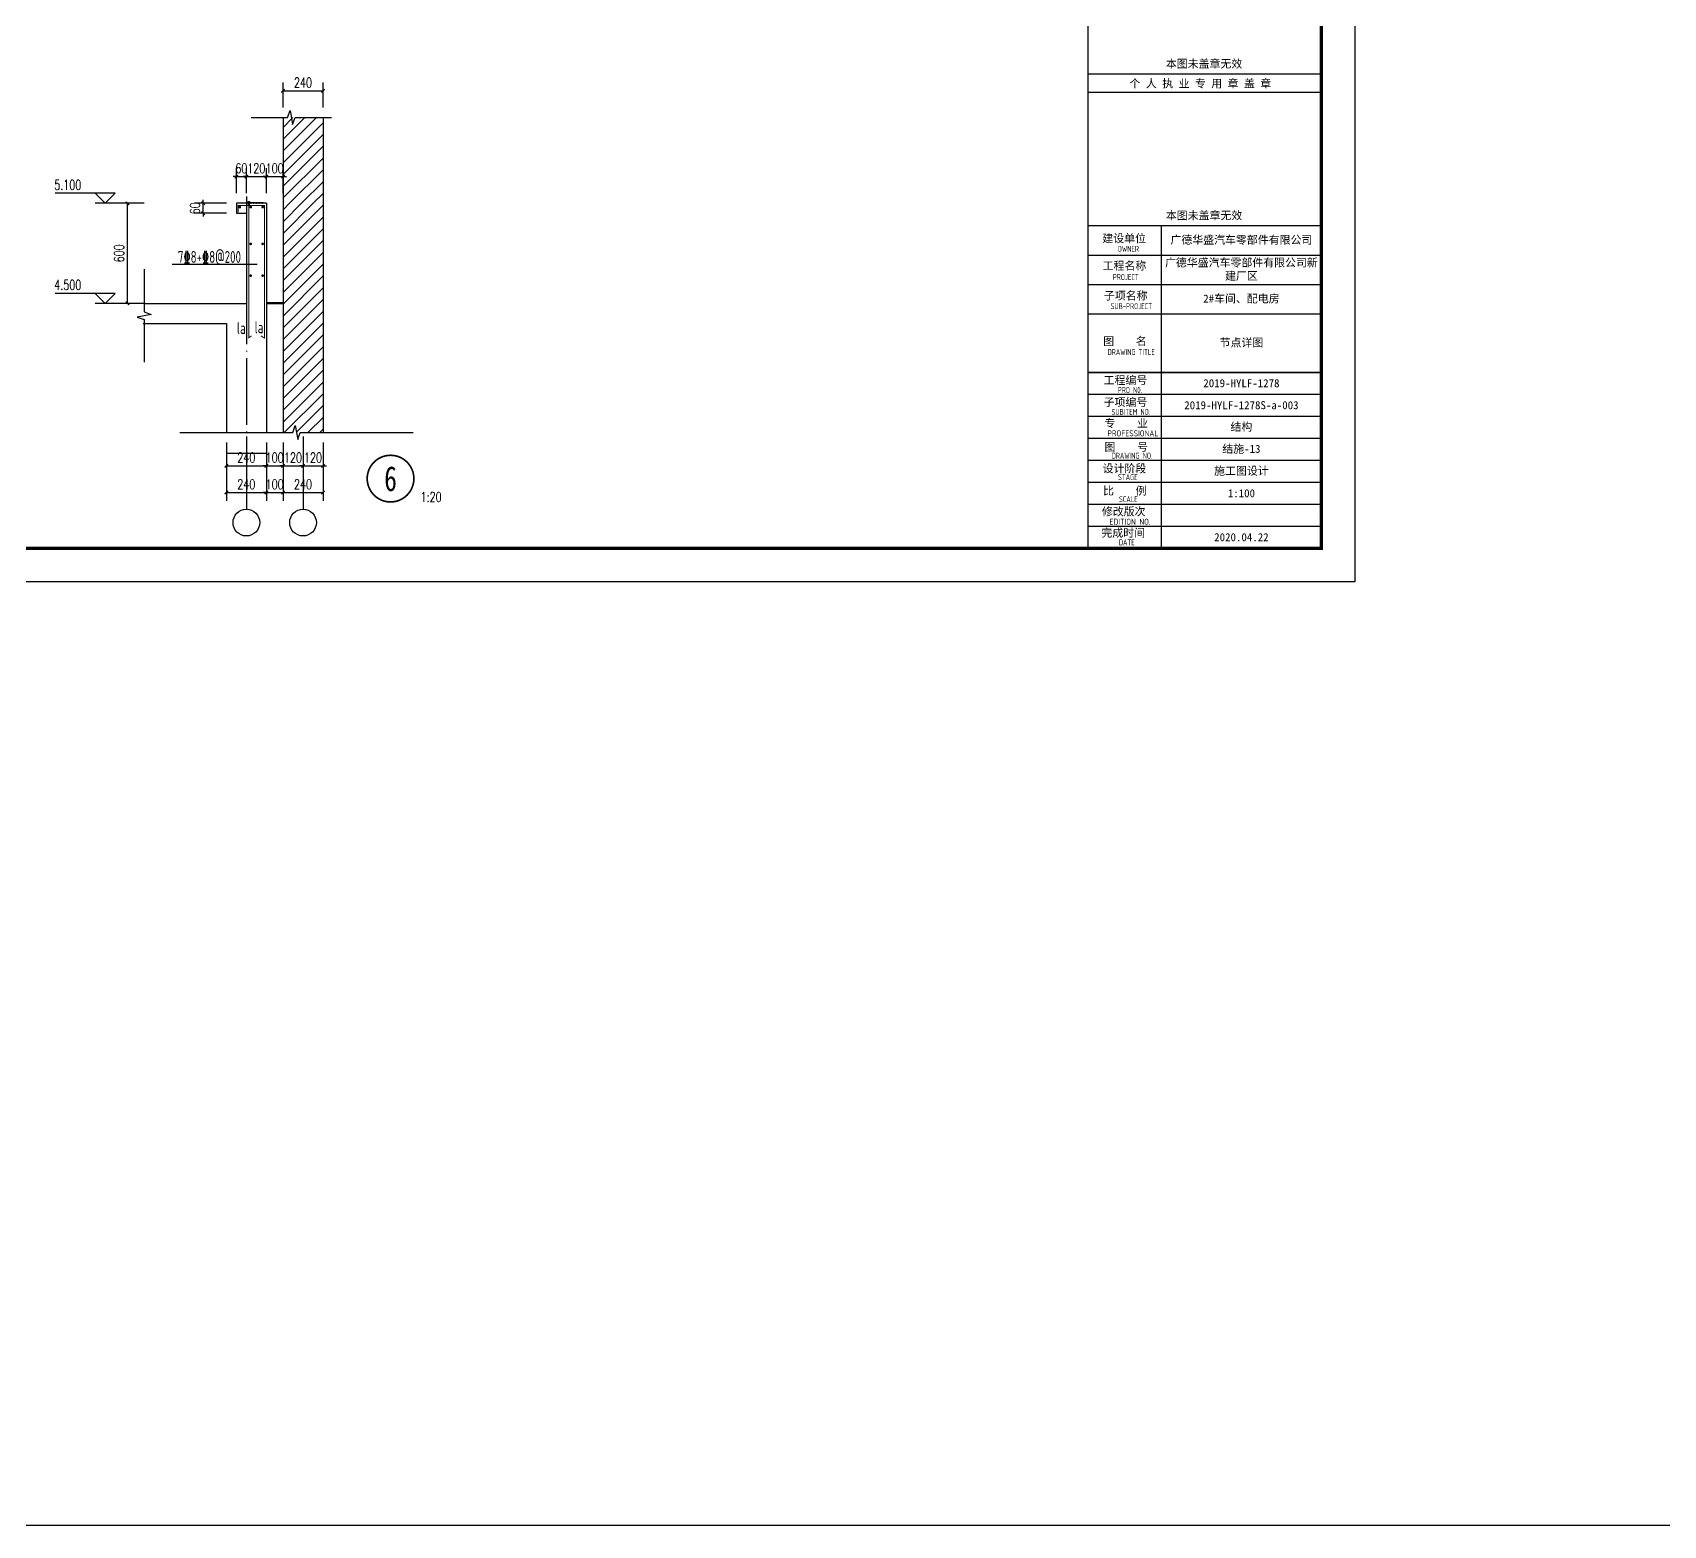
# Model space of a CAD drawing. Header units: millimetres. Extents: x 4533265 to 4958735, y 18976699 to 19555898.
# Drawn here: x 4707222 to 4756128, y 18976699 to 19021469 of the extents above; entities that cross this region are included whole.
import ezdxf
from ezdxf.enums import TextEntityAlignment as Align

# ---------------------------------------------------------------- set-up
doc = ezdxf.new("R2010")
doc.units = ezdxf.units.MM
doc.header["$LTSCALE"] = 1000
doc.header["$MEASUREMENT"] = 0
doc.linetypes.add('DOTE', pattern=[2.42, 2, -0.2, 0.02, -0.2])
doc.layers.get('Defpoints').update_dxf_attribs({"color": 1})
for name, color, linetype in [('0 - 填充', 251, 'Continuous'), ('3T_WOOD', 21, 'Continuous'), ('AXIS', 145, 'Continuous'), ('DIM_IDEN', 171, 'Continuous'), ('DIM_SYMB', 165, 'Continuous'), ('DOTE', 250, 'DOTE'), ('PUB_DIM', 161, 'Continuous'), ('PUB_TEXT', 7, 'Continuous'), ('PUB_TITLE', 4, 'Continuous'), ('REIN', 1, 'Continuous'), ('S_FLOOR', 2, 'Continuous'), ('S_WALL', 11, 'Continuous'), ('TK', 4, 'Continuous'), ('填充', 8, 'Continuous'), ('钢材层', 2, 'Continuous')]:
    doc.layers.add(name, color=color, linetype=linetype)
doc.styles.add('_TCH_DIM', font='SIMPLEX', dxfattribs={"bigfont": 'GBCBIG'})
doc.styles.add('_TCH_DIM_T3', font='SIMPLEX', dxfattribs={"width": 0.705882, "bigfont": 'GBCBIG'})
doc.styles.add('_TCH_LABEL', font='COMPLEX', dxfattribs={"bigfont": 'GBCBIG'})
doc.styles.add('HT', font='simhei.ttf', dxfattribs={"width": 0.7})
doc.styles.add('TSSD_REIN', font='tssdeng.shx', dxfattribs={"width": 0.7, "bigfont": 'tssdchn.shx'})
doc.styles.add('图签宋体', font='', dxfattribs={"height": 300})
doc.styles.get('图签宋体').set_extended_font_data('NSimSun')
doc.dimstyles.new('_TCH_ARCH&&20', dxfattribs={"dimtxt": 59.5, "dimasz": 20, "dimexe": 50, "dimexo": 60, "dimgap": 20, "dimtad": 1, "dimdec": 0, "dimzin": 0, "dimdsep": 46, "dimtxsty": '_TCH_DIM_T3', "dimblk": 'ARCHTICK', "dimcen": 0.09, "dimclrt": 7, "dimazin": 2, "dimtfac": 1, "dimtdec": 0, "dimtix": 1, "dimtmove": 2, "dimatfit": 3, "dimfxl": 0, "dimtolj": 1, "dimtzin": 0, "dimarcsym": 0})

# ---------------------------------------------------------------- blocks, each defined once
blk = doc.blocks.new('GeYuanFrame_05871524', base_point=(20.09, 4.53))
at = {"layer": 'PUB_TITLE'}
blk.add_lwpolyline([(803.09, 14.53), (803.09, 111.33)], dxfattribs=at)
at = {"layer": 'TK'}
for p, q in [((781.09, 102.53), (851.09, 102.53)), ((781.09, 93.73), (851.09, 93.73)), ((781.09, 84.93), (803.09, 84.93)), ((781.09, 84.93), (851.09, 84.93)), ((781.09, 67.37), (851.09, 67.37)), ((781.09, 67.33), (851.09, 67.33)), ((781.09, 60.77), (851.09, 60.77)), ((781.09, 54.17), (851.09, 54.17)), ((781.09, 47.57), (851.09, 47.57)), ((781.09, 40.97), (851.09, 40.97)), ((781.09, 34.37), (851.09, 34.37)), ((781.09, 27.77), (851.09, 27.77)), ((781.09, 21.17), (851.09, 21.17)), ((781.09, 14.53), (851.09, 14.53))]:
    blk.add_line(p, q, dxfattribs=at)
blk.add_lwpolyline([(20.09, 4.53), (20.09, 598.53), (861.09, 598.53), (861.09, 4.53)], close=True, dxfattribs=at)
at = {"layer": 'TK', "const_width": 1}
blk.add_lwpolyline([(45.09, 588.53), (851.09, 588.53), (851.09, 14.53), (45.09, 14.53)], close=True, dxfattribs=at)
at = {"layer": 'TK'}
for points, const_width in [([(781.09, 588.53), (781.09, 14.53)], 0.4), ([(781.09, 156.83), (851.09, 156.83)], 0.35), ([(781.09, 111.33), (851.09, 111.33)], 0.35), ([(781.09, 67.37), (851.09, 67.37)], 0.35)]:
    blk.add_lwpolyline(points, dxfattribs=dict(at, const_width=const_width))
blk.add_lwpolyline([(781.09, 151.33), (851.09, 151.33)], dxfattribs=at)
at = {"layer": 'TK', "style": '图签宋体'}
for s, p in [('本图未盖章无效', (804.43, 158.7)), ('个 人 执 业 专 用 章 盖 章', (793.52, 152.77)), ('本图未盖章无效', (804.43, 113.2)), ('建设单位', (785.39, 106.33)), ('工程名称', (785.47, 98.12)), ('子项名称', (785.85, 89.14)), ('图    名', (785.63, 75.5)), ('工程编号', (785.77, 63.77)), ('子项编号', (785.77, 57.19)), ('专    业', (786.01, 50.88)), ('图    号', (786.02, 43.77)), ('设计阶段', (785.45, 37.32)), ('比    例', (785.59, 30.63)), ('修改版次', (785.24, 24.41)), ('完成时间', (785.11, 18.02))]:
    blk.add_text(s, height=2.4, dxfattribs=at).set_placement(p)
at = {"layer": 'TK', "style": 'TSSD_REIN'}
for s, width, p in [('OWNER', 0.7, (789.98, 103.48)), ('PROJECT', 0.7, (788.52, 95.02)), ('SUB-PROJECT', 0.7, (787.86, 86.3)), ('DRAWING TITLE', 0.7, (786.97, 72.53)), ('PRO N0.', 0.7, (790.01, 61.15)), ('SUBITEM NO.', 0.7, (788.15, 54.58)), ('PROFESSIONAL', 0.8, (786.88, 48.15)), ('DRAWING NO.', 0.7, (788.19, 41.45)), ('STAGE', 0.7, (790.09, 35.03)), ('SCALE', 0.7, (790.38, 28.42)), ('EDITION NO.', 0.8, (787.53, 21.64)), ('DATE', 0.7, (790.33, 15.45))]:
    blk.add_text(s, height=1.8, dxfattribs=dict(at, width=width)).set_placement(p)
at = {"layer": 'TK', "char_height": 2.4, "width": 48, "attachment_point": 5, "style": '图签宋体'}
for s, insert in [('广德华盛汽车零部件有限公司', (827.09, 106.93)), ('广德华盛汽车零部件有限公司新建厂区', (827.09, 98.13)), ('2#车间、配电房', (827.09, 89.33)), ('节点详图', (827.09, 76.13)), ('2019-HYLF-1278', (827.09, 64.07)), ('2019-HYLF-1278S-a-003', (827.09, 57.47)), ('结构', (827.09, 50.87)), ('结施-13', (827.09, 44.27)), ('施工图设计', (827.09, 37.67)), ('1:100', (827.09, 31.07)), ('2020.04.22', (827.09, 17.88))]:
    blk.add_mtext(s, dxfattribs=dict(at, insert=insert))
blk = doc.blocks.new('sdrye5o')
at = {"layer": '钢材层', "linetype": 'ByBlock'}
for p, q in [((-1682564.8, 283815.3), (-1682555, 283815.3)), ((-1682564.8, 283814.4), (-1682564.8, 283815.3)), ((-1682564.8, 283814.4), (-1682555, 283814.4)), ((-1682555, 283814.4), (-1682555, 283815.3))]:
    blk.add_line(p, q, dxfattribs=at)
at = {"layer": '钢材层'}
for p, q in [((-1682562, 283815.3), (-1682562, 283818.8)), ((-1682561.3, 283804.9), (-1682558.6, 283804.3)), ((-1682561.3, 283801.8), (-1682558.7, 283801.3)), ((-1682561.2, 283813.8), (-1682558.6, 283813.3)), ((-1682561.2, 283810.8), (-1682558.6, 283810.3)), ((-1682561.2, 283807.8), (-1682558.6, 283807.3)), ((-1682557.7, 283815.3), (-1682557.7, 283818.8))]:
    blk.add_line(p, q, dxfattribs=at)
for points in [[(-1682564.4, 283815.3, 0.414214), (-1682563.9, 283815.8), (-1682563.9, 283818.8, -0.253027), (-1682563.1, 283819.3), (-1682556.6, 283819.3, -0.253027), (-1682555.8, 283818.8), (-1682555.8, 283815.8, 0.414214), (-1682555.3, 283815.3)], [(-1682556.6, 283819.3, 0.210526), (-1682557.7, 283818.8, 0.216506), (-1682562, 283818.8, 0.210526), (-1682563.1, 283819.3)], [(-1682560.5, 283795.1), (-1682561.4, 283798.4, -0.717764), (-1682560.6, 283798.9), (-1682557.9, 283796.8)]]:
    blk.add_lwpolyline(points, format="xyb", dxfattribs=at)
for points in [[(-1682561.7, 283814), (-1682561.7, 283813), (-1682562.8, 283812.8), (-1682556.8, 283811.2), (-1682557.8, 283811), (-1682557.8, 283810)], [(-1682561.7, 283811.1), (-1682561.7, 283810), (-1682562.8, 283809.8), (-1682556.8, 283808.3), (-1682557.9, 283808), (-1682557.9, 283807)], [(-1682557.9, 283803.7), (-1682557.9, 283805), (-1682556.8, 283805.3), (-1682562.8, 283806.8), (-1682561.7, 283807), (-1682561.7, 283808.1)], [(-1682561.7, 283805), (-1682561.8, 283804), (-1682562.8, 283803.8), (-1682556.8, 283802.2), (-1682557.9, 283802), (-1682557.9, 283801)], [(-1682561.8, 283799.6), (-1682561.8, 283796.8), (-1682559.9, 283794.4), (-1682557.9, 283796.8), (-1682557.9, 283799), (-1682556.9, 283799.3), (-1682562.8, 283800.8), (-1682561.8, 283801), (-1682561.8, 283802.1)], [(-1682557.4, 283814.4), (-1682556.8, 283814.2), (-1682557.8, 283814), (-1682557.8, 283813)]]:
    blk.add_lwpolyline(points, dxfattribs=at)
blk = doc.blocks.new('_ArchTick')
at = {"color": 0, "linetype": 'ByBlock', "const_width": 0.4}
blk.add_lwpolyline([(-0.5, -0.5), (0.5, 0.5)], dxfattribs=at)
blk = doc.blocks.new('*D890')
at = {"layer": 'Defpoints', "color": 0}
for p in [(4430375.1, 18987974.9), (4430615.1, 18987974.9), (4430615.1, 18987774.9)]:
    blk.add_point(p, dxfattribs=at)
at = {"layer": 'PUB_DIM', "color": 0, "lineweight": -2}
for p, q in [((4430375.1, 18987914.9), (4430375.1, 18987724.9)), ((4430615.1, 18987914.9), (4430615.1, 18987724.9)), ((4430375.1, 18987774.9), (4430615.1, 18987774.9))]:
    blk.add_line(p, q, dxfattribs=at)
at = {"layer": 'PUB_DIM', "color": 0, "lineweight": -2, "xscale": 20, "yscale": 20, "zscale": 20, "rotation": 180}
blk.add_blockref('_ArchTick', (4430375.1, 18987774.9), dxfattribs=at)
at = {"layer": 'PUB_DIM', "color": 0, "lineweight": -2, "xscale": 20, "yscale": 20, "zscale": 20}
blk.add_blockref('_ArchTick', (4430615.1, 18987774.9), dxfattribs=at)
at = {"layer": 'PUB_DIM', "color": 7, "insert": (4430495.1, 18987824.7), "char_height": 59.5, "attachment_point": 5, "style": '_TCH_DIM_T3'}
blk.add_mtext('\\A1;240', dxfattribs=at)
blk = doc.blocks.new('*D891')
at = {"layer": 'Defpoints', "color": 0}
for p in [(4430615.1, 18987974.9), (4430715.1, 18987974.9), (4430715.1, 18987774.9)]:
    blk.add_point(p, dxfattribs=at)
at = {"layer": 'PUB_DIM', "color": 0, "lineweight": -2}
for p, q in [((4430615.1, 18987914.9), (4430615.1, 18987724.9)), ((4430715.1, 18987914.9), (4430715.1, 18987724.9)), ((4430615.1, 18987774.9), (4430595.1, 18987774.9)), ((4430615.1, 18987774.9), (4430715.1, 18987774.9)), ((4430715.1, 18987774.9), (4430735.1, 18987774.9))]:
    blk.add_line(p, q, dxfattribs=at)
at = {"layer": 'PUB_DIM', "color": 0, "lineweight": -2, "xscale": 20, "yscale": 20, "zscale": 20}
blk.add_blockref('_ArchTick', (4430615.1, 18987774.9), dxfattribs=at)
at = {"layer": 'PUB_DIM', "color": 0, "lineweight": -2, "xscale": 20, "yscale": 20, "zscale": 20, "rotation": 180}
blk.add_blockref('_ArchTick', (4430715.1, 18987774.9), dxfattribs=at)
at = {"layer": 'PUB_DIM', "color": 7, "insert": (4430665.1, 18987824.7), "char_height": 59.5, "attachment_point": 5, "style": '_TCH_DIM_T3'}
blk.add_mtext('\\A1;100', dxfattribs=at)
blk = doc.blocks.new('*D892')
at = {"layer": 'Defpoints', "color": 0}
for p in [(4430715.1, 18987974.9), (4430835.1, 18987974.9), (4430835.1, 18987774.9)]:
    blk.add_point(p, dxfattribs=at)
at = {"layer": 'PUB_DIM', "color": 0, "lineweight": -2}
for p, q in [((4430715.1, 18987914.9), (4430715.1, 18987724.9)), ((4430835.1, 18987914.9), (4430835.1, 18987724.9)), ((4430715.1, 18987774.9), (4430695.1, 18987774.9)), ((4430715.1, 18987774.9), (4430835.1, 18987774.9)), ((4430835.1, 18987774.9), (4430855.1, 18987774.9))]:
    blk.add_line(p, q, dxfattribs=at)
at = {"layer": 'PUB_DIM', "color": 0, "lineweight": -2, "xscale": 20, "yscale": 20, "zscale": 20}
blk.add_blockref('_ArchTick', (4430715.1, 18987774.9), dxfattribs=at)
at = {"layer": 'PUB_DIM', "color": 0, "lineweight": -2, "xscale": 20, "yscale": 20, "zscale": 20, "rotation": 180}
blk.add_blockref('_ArchTick', (4430835.1, 18987774.9), dxfattribs=at)
at = {"layer": 'PUB_DIM', "color": 7, "insert": (4430775.1, 18987824.7), "char_height": 59.5, "attachment_point": 5, "style": '_TCH_DIM_T3'}
blk.add_mtext('\\A1;120', dxfattribs=at)
blk = doc.blocks.new('*D893')
at = {"layer": 'Defpoints', "color": 0}
for p in [(4430835.1, 18987974.9), (4430955.1, 18987974.9), (4430955.1, 18987774.9)]:
    blk.add_point(p, dxfattribs=at)
at = {"layer": 'PUB_DIM', "color": 0, "lineweight": -2}
for p, q in [((4430835.1, 18987914.9), (4430835.1, 18987724.9)), ((4430955.1, 18987914.9), (4430955.1, 18987724.9)), ((4430835.1, 18987774.9), (4430815.1, 18987774.9)), ((4430835.1, 18987774.9), (4430955.1, 18987774.9)), ((4430955.1, 18987774.9), (4430975.1, 18987774.9))]:
    blk.add_line(p, q, dxfattribs=at)
at = {"layer": 'PUB_DIM', "color": 0, "lineweight": -2, "xscale": 20, "yscale": 20, "zscale": 20}
blk.add_blockref('_ArchTick', (4430835.1, 18987774.9), dxfattribs=at)
at = {"layer": 'PUB_DIM', "color": 0, "lineweight": -2, "xscale": 20, "yscale": 20, "zscale": 20, "rotation": 180}
blk.add_blockref('_ArchTick', (4430955.1, 18987774.9), dxfattribs=at)
at = {"layer": 'PUB_DIM', "color": 7, "insert": (4430895.1, 18987824.7), "char_height": 59.5, "attachment_point": 5, "style": '_TCH_DIM_T3'}
blk.add_mtext('\\A1;120', dxfattribs=at)
blk = doc.blocks.new('*D894')
at = {"layer": 'Defpoints', "color": 0}
for p in [(4430375.1, 18987974.9), (4430615.1, 18987974.9), (4430615.1, 18987614.9)]:
    blk.add_point(p, dxfattribs=at)
at = {"layer": 'PUB_DIM', "color": 0, "lineweight": -2}
for p, q in [((4430375.1, 18987914.9), (4430375.1, 18987564.9)), ((4430615.1, 18987914.9), (4430615.1, 18987564.9)), ((4430375.1, 18987614.9), (4430615.1, 18987614.9))]:
    blk.add_line(p, q, dxfattribs=at)
at = {"layer": 'PUB_DIM', "color": 0, "lineweight": -2, "xscale": 20, "yscale": 20, "zscale": 20, "rotation": 180}
blk.add_blockref('_ArchTick', (4430375.1, 18987614.9), dxfattribs=at)
at = {"layer": 'PUB_DIM', "color": 0, "lineweight": -2, "xscale": 20, "yscale": 20, "zscale": 20}
blk.add_blockref('_ArchTick', (4430615.1, 18987614.9), dxfattribs=at)
at = {"layer": 'PUB_DIM', "color": 7, "insert": (4430495.1, 18987664.7), "char_height": 59.5, "attachment_point": 5, "style": '_TCH_DIM_T3'}
blk.add_mtext('\\A1;240', dxfattribs=at)
blk = doc.blocks.new('*D895')
at = {"layer": 'Defpoints', "color": 0}
for p in [(4430615.1, 18987974.9), (4430715.1, 18987974.9), (4430715.1, 18987614.9)]:
    blk.add_point(p, dxfattribs=at)
at = {"layer": 'PUB_DIM', "color": 0, "lineweight": -2}
for p, q in [((4430615.1, 18987914.9), (4430615.1, 18987564.9)), ((4430715.1, 18987914.9), (4430715.1, 18987564.9)), ((4430615.1, 18987614.9), (4430595.1, 18987614.9)), ((4430615.1, 18987614.9), (4430715.1, 18987614.9)), ((4430715.1, 18987614.9), (4430735.1, 18987614.9))]:
    blk.add_line(p, q, dxfattribs=at)
at = {"layer": 'PUB_DIM', "color": 0, "lineweight": -2, "xscale": 20, "yscale": 20, "zscale": 20}
blk.add_blockref('_ArchTick', (4430615.1, 18987614.9), dxfattribs=at)
at = {"layer": 'PUB_DIM', "color": 0, "lineweight": -2, "xscale": 20, "yscale": 20, "zscale": 20, "rotation": 180}
blk.add_blockref('_ArchTick', (4430715.1, 18987614.9), dxfattribs=at)
at = {"layer": 'PUB_DIM', "color": 7, "insert": (4430665.1, 18987664.7), "char_height": 59.5, "attachment_point": 5, "style": '_TCH_DIM_T3'}
blk.add_mtext('\\A1;100', dxfattribs=at)
blk = doc.blocks.new('*D896')
at = {"layer": 'Defpoints', "color": 0}
for p in [(4430715.1, 18987974.9), (4430955.1, 18987974.9), (4430955.1, 18987614.9)]:
    blk.add_point(p, dxfattribs=at)
at = {"layer": 'PUB_DIM', "color": 0, "lineweight": -2}
for p, q in [((4430715.1, 18987914.9), (4430715.1, 18987564.9)), ((4430955.1, 18987914.9), (4430955.1, 18987564.9)), ((4430715.1, 18987614.9), (4430955.1, 18987614.9))]:
    blk.add_line(p, q, dxfattribs=at)
at = {"layer": 'PUB_DIM', "color": 0, "lineweight": -2, "xscale": 20, "yscale": 20, "zscale": 20, "rotation": 180}
blk.add_blockref('_ArchTick', (4430715.1, 18987614.9), dxfattribs=at)
at = {"layer": 'PUB_DIM', "color": 0, "lineweight": -2, "xscale": 20, "yscale": 20, "zscale": 20}
blk.add_blockref('_ArchTick', (4430955.1, 18987614.9), dxfattribs=at)
at = {"layer": 'PUB_DIM', "color": 7, "insert": (4430835.1, 18987664.7), "char_height": 59.5, "attachment_point": 5, "style": '_TCH_DIM_T3'}
blk.add_mtext('\\A1;240', dxfattribs=at)
blk = doc.blocks.new('*D897')
at = {"layer": 'Defpoints', "color": 0}
for p in [(4430955.1, 18990024.7), (4430715.1, 18989864.7), (4430955.1, 18989864.7)]:
    blk.add_point(p, dxfattribs=at)
at = {"layer": 'PUB_DIM', "color": 0, "lineweight": -2}
for p, q in [((4430715.1, 18989924.7), (4430715.1, 18990074.7)), ((4430955.1, 18989924.7), (4430955.1, 18990074.7)), ((4430715.1, 18990024.7), (4430955.1, 18990024.7))]:
    blk.add_line(p, q, dxfattribs=at)
at = {"layer": 'PUB_DIM', "color": 0, "lineweight": -2, "xscale": 20, "yscale": 20, "zscale": 20, "rotation": 180}
blk.add_blockref('_ArchTick', (4430715.1, 18990024.7), dxfattribs=at)
at = {"layer": 'PUB_DIM', "color": 0, "lineweight": -2, "xscale": 20, "yscale": 20, "zscale": 20}
blk.add_blockref('_ArchTick', (4430955.1, 18990024.7), dxfattribs=at)
at = {"layer": 'PUB_DIM', "color": 7, "insert": (4430835.1, 18990074.4), "char_height": 59.5, "attachment_point": 5, "style": '_TCH_DIM_T3'}
blk.add_mtext('\\A1;240', dxfattribs=at)
blk = doc.blocks.new('*D898')
at = {"layer": 'Defpoints', "color": 0}
for p in [(4429782, 18989350.1), (4429942, 18989350.1), (4429942, 18988750.1)]:
    blk.add_point(p, dxfattribs=at)
at = {"layer": 'PUB_DIM', "color": 0, "lineweight": -2}
for p, q in [((4429882, 18989350.1), (4429732, 18989350.1)), ((4429782, 18988750.1), (4429782, 18989350.1)), ((4429882, 18988750.1), (4429732, 18988750.1))]:
    blk.add_line(p, q, dxfattribs=at)
at = {"layer": 'PUB_DIM', "color": 0, "lineweight": -2, "xscale": 20, "yscale": 20, "zscale": 20}
for p, rotation in [((4429782, 18989350.1), 90), ((4429782, 18988750.1), 270)]:
    blk.add_blockref('_ArchTick', p, dxfattribs=dict(at, rotation=rotation))
at = {"layer": 'PUB_DIM', "color": 7, "insert": (4429732.2, 18989050.1), "char_height": 59.5, "attachment_point": 5, "rotation": 90, "style": '_TCH_DIM_T3'}
blk.add_mtext('\\A1;600', dxfattribs=at)
blk = doc.blocks.new('*D899')
at = {"layer": 'Defpoints', "color": 0}
for p in [(4430715.1, 18989510.1), (4430615.1, 18989350.1), (4430715.1, 18989350.1)]:
    blk.add_point(p, dxfattribs=at)
at = {"layer": 'PUB_DIM', "color": 0, "lineweight": -2}
for p, q in [((4430615.1, 18989410.1), (4430615.1, 18989560.1)), ((4430715.1, 18989410.1), (4430715.1, 18989560.1)), ((4430615.1, 18989510.1), (4430595.1, 18989510.1)), ((4430615.1, 18989510.1), (4430715.1, 18989510.1)), ((4430715.1, 18989510.1), (4430735.1, 18989510.1))]:
    blk.add_line(p, q, dxfattribs=at)
at = {"layer": 'PUB_DIM', "color": 0, "lineweight": -2, "xscale": 20, "yscale": 20, "zscale": 20}
blk.add_blockref('_ArchTick', (4430615.1, 18989510.1), dxfattribs=at)
at = {"layer": 'PUB_DIM', "color": 0, "lineweight": -2, "xscale": 20, "yscale": 20, "zscale": 20, "rotation": 180}
blk.add_blockref('_ArchTick', (4430715.1, 18989510.1), dxfattribs=at)
at = {"layer": 'PUB_DIM', "color": 7, "insert": (4430665.1, 18989559.9), "char_height": 59.5, "attachment_point": 5, "style": '_TCH_DIM_T3'}
blk.add_mtext('\\A1;100', dxfattribs=at)
blk = doc.blocks.new('*D900')
at = {"layer": 'Defpoints', "color": 0}
for p in [(4430615.1, 18989510.1), (4430495.1, 18989350.1), (4430615.1, 18989350.1)]:
    blk.add_point(p, dxfattribs=at)
at = {"layer": 'PUB_DIM', "color": 0, "lineweight": -2}
for p, q in [((4430495.1, 18989410.1), (4430495.1, 18989560.1)), ((4430615.1, 18989410.1), (4430615.1, 18989560.1)), ((4430495.1, 18989510.1), (4430475.1, 18989510.1)), ((4430495.1, 18989510.1), (4430615.1, 18989510.1)), ((4430615.1, 18989510.1), (4430635.1, 18989510.1))]:
    blk.add_line(p, q, dxfattribs=at)
at = {"layer": 'PUB_DIM', "color": 0, "lineweight": -2, "xscale": 20, "yscale": 20, "zscale": 20}
blk.add_blockref('_ArchTick', (4430495.1, 18989510.1), dxfattribs=at)
at = {"layer": 'PUB_DIM', "color": 0, "lineweight": -2, "xscale": 20, "yscale": 20, "zscale": 20, "rotation": 180}
blk.add_blockref('_ArchTick', (4430615.1, 18989510.1), dxfattribs=at)
at = {"layer": 'PUB_DIM', "color": 7, "insert": (4430555.1, 18989559.9), "char_height": 59.5, "attachment_point": 5, "style": '_TCH_DIM_T3'}
blk.add_mtext('\\A1;120', dxfattribs=at)
blk = doc.blocks.new('*D901')
at = {"layer": 'Defpoints', "color": 0}
for p in [(4430495.1, 18989510.1), (4430435.1, 18989350.1), (4430495.1, 18989350.1)]:
    blk.add_point(p, dxfattribs=at)
at = {"layer": 'PUB_DIM', "color": 0, "lineweight": -2}
for p, q in [((4430435.1, 18989410.1), (4430435.1, 18989560.1)), ((4430495.1, 18989410.1), (4430495.1, 18989560.1)), ((4430435.1, 18989510.1), (4430415.1, 18989510.1)), ((4430435.1, 18989510.1), (4430495.1, 18989510.1)), ((4430495.1, 18989510.1), (4430515.1, 18989510.1))]:
    blk.add_line(p, q, dxfattribs=at)
at = {"layer": 'PUB_DIM', "color": 0, "lineweight": -2, "xscale": 20, "yscale": 20, "zscale": 20}
blk.add_blockref('_ArchTick', (4430435.1, 18989510.1), dxfattribs=at)
at = {"layer": 'PUB_DIM', "color": 0, "lineweight": -2, "xscale": 20, "yscale": 20, "zscale": 20, "rotation": 180}
blk.add_blockref('_ArchTick', (4430495.1, 18989510.1), dxfattribs=at)
at = {"layer": 'PUB_DIM', "color": 7, "insert": (4430465.1, 18989559.9), "char_height": 59.5, "attachment_point": 5, "style": '_TCH_DIM_T3'}
blk.add_mtext('\\A1;60', dxfattribs=at)
blk = doc.blocks.new('*D902')
at = {"layer": 'Defpoints', "color": 0}
for p in [(4430237.1, 18989350.1), (4430435.1, 18989350.1), (4430435.1, 18989290.1)]:
    blk.add_point(p, dxfattribs=at)
at = {"layer": 'PUB_DIM', "color": 0, "lineweight": -2}
for p, q in [((4430237.1, 18989350.1), (4430237.1, 18989370.1)), ((4430375.1, 18989350.1), (4430187.1, 18989350.1)), ((4430375.1, 18989290.1), (4430187.1, 18989290.1)), ((4430237.1, 18989290.1), (4430237.1, 18989350.1)), ((4430237.1, 18989290.1), (4430237.1, 18989270.1))]:
    blk.add_line(p, q, dxfattribs=at)
at = {"layer": 'PUB_DIM', "color": 0, "lineweight": -2, "xscale": 20, "yscale": 20, "zscale": 20}
for p, rotation in [((4430237.1, 18989350.1), 270), ((4430237.1, 18989290.1), 90)]:
    blk.add_blockref('_ArchTick', p, dxfattribs=dict(at, rotation=rotation))
at = {"layer": 'PUB_DIM', "color": 7, "insert": (4430187.3, 18989320.1), "char_height": 59.5, "attachment_point": 5, "rotation": 90, "style": '_TCH_DIM_T3'}
blk.add_mtext('\\A1;60', dxfattribs=at)
blk = doc.blocks.new('Q3423421321321')
h = blk.add_hatch()
h.set_pattern_fill('ANSI31', color=256, scale=2, style=0)
h.set_pattern_definition([(45, (5486386.2883, 18438632.8764), (-2.24506403, 2.24506403), [])])
edge = h.paths.add_edge_path()
edge.add_arc((4430515.1, 18989350.1), 5, 90, 180, ccw=False)
edge.add_line((4430515.1, 18989355.1), (4430595.1, 18989355.1))
edge.add_arc((4430595.1, 18989350.1), 5, 0, 90, ccw=False)
edge.add_line((4430600.1, 18989350.1), (4430510.1, 18989350.1))
at = {"layer": '0 - 填充'}
h = blk.add_hatch(dxfattribs=at)
h.set_pattern_fill('普通砖', color=256, scale=20, style=0)
h.set_pattern_definition([(45, (0, 35.9), (-35.3553532, 35.3553532), [])])
h.paths.add_polyline_path([(4430955.1, 18989864.7), (4430787.8, 18989864.7), (4430772.9, 18989822.7), (4430758.1, 18989906.7), (4430742.8, 18989864.7), (4430715.1, 18989864.7), (4430715.1, 18989350.1), (4430955.1, 18989350.1)], flags=17)
h.paths.add_polyline_path([(4430955.1, 18989864.7), (4430787.8, 18989864.7), (4430772.9, 18989822.7), (4430758.1, 18989906.7), (4430742.8, 18989864.7), (4430715.1, 18989864.7), (4430715.1, 18989325.6, 0.137905), (4430735.1, 18989355.1, -0.137905), (4430715.1, 18989325.6), (4430715.1, 18989250.1), (4430955.1, 18989250.1)])
h.paths.add_polyline_path([(4430955.1, 18989864.7), (4430715.1, 18989864.7), (4430715.1, 18989386.3, -0.17383), (4430747.3, 18989350.1), (4430955.1, 18989350.1)])
h.paths.add_polyline_path([(4430715.1, 18987974.9), (4430773.4, 18987974.9), (4430788.7, 18988016.9), (4430803.5, 18987932.9), (4430818.4, 18987974.9), (4430955.1, 18987974.9), (4430955.1, 18989250.1), (4430715.1, 18989250.1)])
h.paths.add_polyline_path([(4430600.1, 18989615.1), (4430730.1, 18989615.1), (4430730.1, 18989525.1), (4430600.1, 18989525.1)], flags=25)
h.paths.add_polyline_path([(4430600.1, 18989615.1), (4430730.1, 18989615.1), (4430730.1, 18989525.1), (4430600.1, 18989525.1)], flags=25)
at = {"layer": '填充'}
h = blk.add_hatch(dxfattribs=at)
h.set_pattern_fill('DOTS', color=256, style=0)
h.set_pattern_definition([(180, (2177614.7227, 19908597.5348), (-0.79375, 1.5875), [0, -1.5875])])
h.paths.add_polyline_path([(4430715.1, 18988750.1), (4430715.1, 18988755.1), (4430615.1, 18988755.1), (4430615.1, 18988750.1)])
at = {"ltscale": 0.5}
for p, q in [((4430615.1, 18988755.1), (4430715.1, 18988755.1)), ((4430615.1, 18988750.1), (4430715.1, 18988750.1))]:
    blk.add_line(p, q, dxfattribs=at)
blk.add_lwpolyline([(4430510.1, 18989350.1), (4430510.1, 18989350.1, -0.414214), (4430515.1, 18989355.1), (4430595.1, 18989355.1, -0.414214), (4430600.1, 18989350.1), (4430600.1, 18989350.1)], format="xyb", close=True)
at = {"layer": 'AXIS'}
for p, q in [((4430495.1, 18987951.2), (4430495.1, 18987514.9)), ((4430835.1, 18987951.2), (4430835.1, 18987514.9))]:
    blk.add_line(p, q, dxfattribs=at)
for centre in [(4430495.1, 18987434.9), (4430835.1, 18987434.9)]:
    blk.add_circle(centre, 80, dxfattribs=at)
at = {"layer": 'DIM_IDEN', "const_width": 10}
blk.add_lwpolyline([(4431500, 18987698.7, 1), (4431220, 18987698.7, 1)], format="xyb", close=True, dxfattribs=at)
at = {"layer": 'DIM_SYMB'}
for points in [[(4430524.8, 18989864.7), (4430742.8, 18989864.7), (4430758.1, 18989906.7), (4430772.9, 18989822.7), (4430787.8, 18989864.7), (4431005.8, 18989864.7)], [(4429882, 18988955.2), (4429882, 18988698.2), (4429924, 18988682.9), (4429840, 18988668.1), (4429882, 18988653.2), (4429882, 18988396.3)], [(4430095.9, 18987974.9), (4430773.4, 18987974.9), (4430788.7, 18988016.9), (4430803.5, 18987932.9), (4430818.4, 18987974.9), (4431495.9, 18987974.9)]]:
    blk.add_lwpolyline(points, dxfattribs=at)
at = {"layer": 'DOTE', "ltscale": 0.2}
for p, q in [((4430955.1, 18989864.7), (4430955.1, 18987974.9)), ((4430495.1, 18989390.1), (4430495.1, 18987974.9)), ((4430615.1, 18989250.1), (4430615.1, 18987974.9))]:
    blk.add_line(p, q, dxfattribs=at)
at = {"layer": 'PUB_DIM'}
for p, q in [((4429708.7, 18989410.1), (4429348.7, 18989410.1)), ((4429648.7, 18989350.1), (4429588.7, 18989410.1)), ((4429648.7, 18989350.1), (4429708.7, 18989410.1)), ((4429848.7, 18989350.1), (4429588.7, 18989350.1)), ((4429708.7, 18988810.1), (4429348.7, 18988810.1)), ((4429648.7, 18988750.1), (4429588.7, 18988810.1)), ((4429648.7, 18988750.1), (4429708.7, 18988810.1)), ((4429848.7, 18988750.1), (4429588.7, 18988750.1))]:
    blk.add_line(p, q, dxfattribs=at)
at = {"layer": 'REIN', "color": 3, "const_width": 6}
for points in [[(4430445.4, 18989295.9), (4430445.4, 18989337.6), (4430603.5, 18989337.6), (4430603.5, 18988542.4), (4430581.1, 18988555.6)], [(4430510.3, 18989337.6), (4430510.3, 18988543.7), (4430526.7, 18988555)]]:
    blk.add_lwpolyline(points, dxfattribs=at)
at = {"layer": 'REIN', "color": 3, "const_width": 8}
for points in [[(4430459.6, 18989327.2, -1), (4430451.6, 18989327.2, -1)], [(4430525.4, 18989327.2, -1), (4430517.4, 18989327.2, -1)], [(4430597, 18989327.2, -1), (4430589, 18989327.2, -1)], [(4430525.4, 18989106.9, -1), (4430517.4, 18989106.9, -1)], [(4430597, 18989106.9, -1), (4430589, 18989106.9, -1)], [(4430525.4, 18988915.9, -1), (4430517.4, 18988915.9, -1)], [(4430597, 18988915.9, -1), (4430589, 18988915.9, -1)]]:
    blk.add_lwpolyline(points, format="xyb", close=True, dxfattribs=at)
at = {"layer": 'S_FLOOR'}
blk.add_line((4430050.3, 18988984.8), (4430560.9, 18988984.8), dxfattribs=at)
at = {"layer": 'S_WALL'}
for p, q in [((4430715.1, 18989864.7), (4430715.1, 18989250.1)), ((4430955.1, 18989864.7), (4430955.1, 18987974.9)), ((4430615.1, 18989350.1), (4430435.1, 18989350.1)), ((4430435.1, 18989350.1), (4430435.1, 18989290.1)), ((4430435.1, 18989290.1), (4430495.1, 18989290.1)), ((4430495.1, 18989290.1), (4430495.1, 18988750.1)), ((4430615.1, 18989350.1), (4430615.1, 18987974.9)), ((4430715.1, 18989290.1), (4430715.1, 18987974.9)), ((4429882, 18988750.1), (4430495.1, 18988750.1)), ((4429875.9, 18988630.1), (4430375.1, 18988630.1)), ((4430375.1, 18988630.1), (4430375.1, 18987974.9)), ((4430615.1, 18987850.1), (4430375.1, 18987850.1))]:
    blk.add_line(p, q, dxfattribs=at)
blk.add_blockref('sdrye5o', (6113069.9, 18705540.7))
at = {"layer": 'PUB_TEXT', "width": 0.705882}
for s, style, p in [('5.100', '_TCH_DIM', (4429342.7, 18989431.1)), ('4.500', '_TCH_DIM', (4429342.7, 18988831.1)), ('1:20', '_TCH_LABEL', (4431540, 18987558.7))]:
    blk.add_text(s, height=59.5, dxfattribs=dict(at, style=style)).set_placement(p)
at = {"layer": 'PUB_TEXT', "style": 'HT', "width": 1.011364}
blk.add_text('6', height=149.7, dxfattribs=at).set_placement((4431321.9, 18987623.9), (4431398.2, 18987623.9), align=Align.FIT)
at = {"layer": 'S_FLOOR', "style": 'TSSD_REIN', "width": 0.7}
for s, p in [('7\x848+\x848@200', (4430084.5, 18988992.8)), ('la', (4430438.7, 18988566.1)), ('la', (4430545, 18988570.5))]:
    blk.add_text(s, height=71.49, dxfattribs=at).set_placement(p)
at = {"layer": 'PUB_DIM'}
for p1, p2, distance, picture, middle in [((4430715.1, 18989864.7), (4430955.1, 18989864.7), 160, '*D897', (4430835.1, 18990074.4)), ((4430435.1, 18989350.1), (4430495.1, 18989350.1), 160, '*D901', (4430465.1, 18989559.9)), ((4430495.1, 18989350.1), (4430615.1, 18989350.1), 160, '*D900', (4430555.1, 18989559.9)), ((4430615.1, 18989350.1), (4430715.1, 18989350.1), 160, '*D899', (4430665.1, 18989559.9)), ((4429942, 18988750.1), (4429942, 18989350.1), 160, '*D898', (4429732.2, 18989050.1)), ((4430435.1, 18989290.1), (4430435.1, 18989350.1), 198, '*D902', (4430187.3, 18989320.1)), ((4430375.1, 18987974.9), (4430615.1, 18987974.9), -200, '*D890', (4430495.1, 18987824.7)), ((4430375.1, 18987974.9), (4430615.1, 18987974.9), -360, '*D894', (4430495.1, 18987664.7)), ((4430615.1, 18987974.9), (4430715.1, 18987974.9), -200, '*D891', (4430665.1, 18987824.7)), ((4430615.1, 18987974.9), (4430715.1, 18987974.9), -360, '*D895', (4430665.1, 18987664.7)), ((4430715.1, 18987974.9), (4430835.1, 18987974.9), -200, '*D892', (4430775.1, 18987824.7)), ((4430715.1, 18987974.9), (4430955.1, 18987974.9), -360, '*D896', (4430835.1, 18987664.7)), ((4430835.1, 18987974.9), (4430955.1, 18987974.9), -200, '*D893', (4430895.1, 18987824.7))]:
    dim = blk.add_aligned_dim(p1=p1, p2=p2, distance=distance, dimstyle='_TCH_ARCH&&20', dxfattribs=at)
    dim.commit()
    dim.dimension.update_dxf_attribs({"geometry": picture, "text_midpoint": middle})

msp = doc.modelspace()

# ---------------------------------------------------------------- linework, layer by layer
at = {"layer": '3T_WOOD'}
msp.add_lwpolyline([(4533265.4, 19555897.6), (4958734.8, 19555897.6), (4958734.8, 18976699), (4533265.4, 18976699)], close=True, dxfattribs=at)

# ---------------------------------------------------------------- block references
for name, p, xscale, yscale, zscale in [('GeYuanFrame_05871524', (4662773.6, 19004998.1), 100, 100, 100), ('Q3423421321321', (-17438843.7, -75930401.1), 5, 5, 5)]:
    msp.add_blockref(name, p, dxfattribs=dict(at, xscale=xscale, yscale=yscale, zscale=zscale))

doc.saveas('drawing.dxf')
